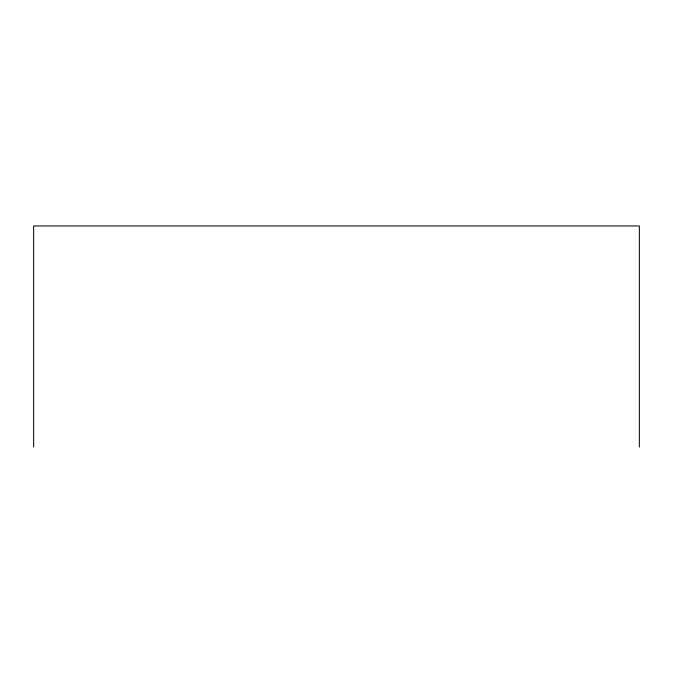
<?xml version="1.0" encoding="UTF-8"?>
<svg xmlns="http://www.w3.org/2000/svg" width="673" height="673" viewBox="0 0 673 673"><rect width="100%" height="100%" fill="white"/><g stroke="black" fill="none" stroke-linecap="round" stroke-linejoin="round"><path stroke-width="1.01" d="M639.35 447.04L639.35 225.96L33.65 225.96L33.65 447.04"/></g></svg>
